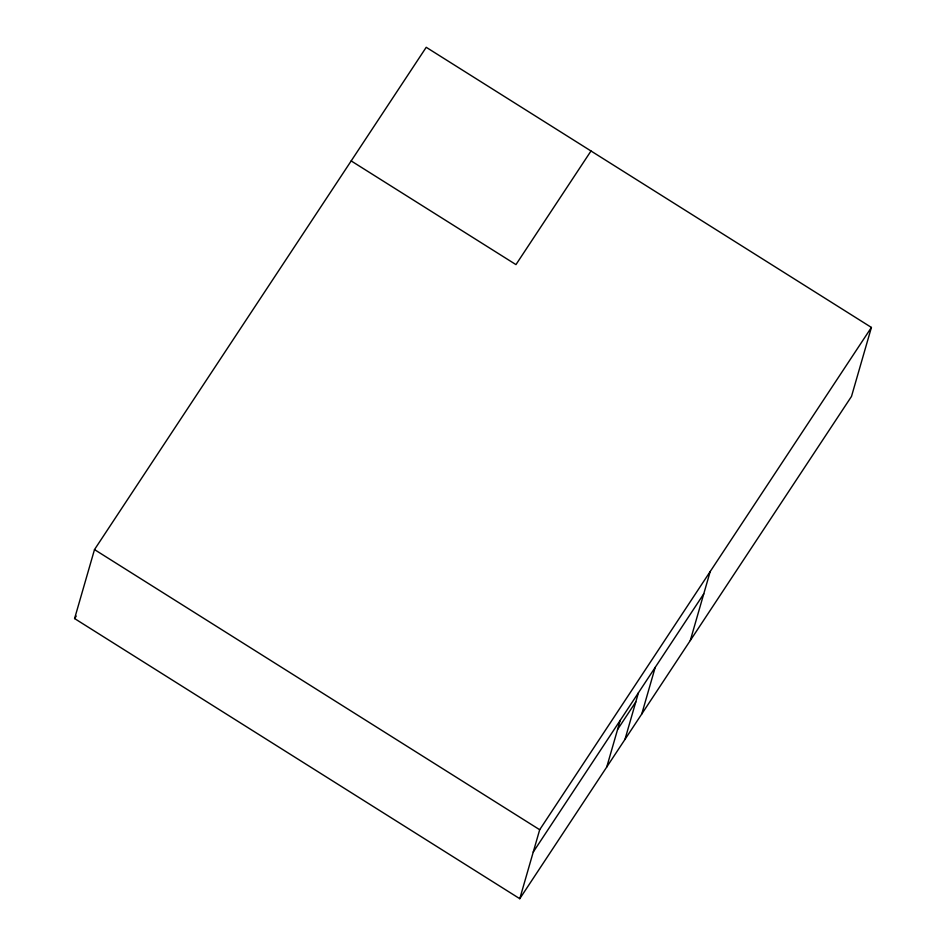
<?xml version="1.0" encoding="UTF-8"?>
<svg xmlns="http://www.w3.org/2000/svg" width="946" height="946" viewBox="0 0 946 946"><rect width="100%" height="100%" fill="white"/><g stroke="black" fill="none" stroke-linecap="round" stroke-linejoin="round"><path stroke-width="1.42" d="M74.592 618.566L94.494 549.591L426.22 47.3L871.408 327.434L851.506 396.409L519.78 898.7L74.592 618.566L76.212 616.106M519.78 898.7L539.693 829.725L871.408 327.434M606.753 767.005L620.221 720.344M624.963 739.441L638.432 692.779M641.755 714.017L655.211 667.356M690.296 640.513L710.198 571.538M591.002 150.982L515.96 264.608L351.179 160.926M533.248 852.039L703.765 593.851M617.584 729.472L635.795 701.908M94.494 549.591L539.693 829.725"/></g></svg>
